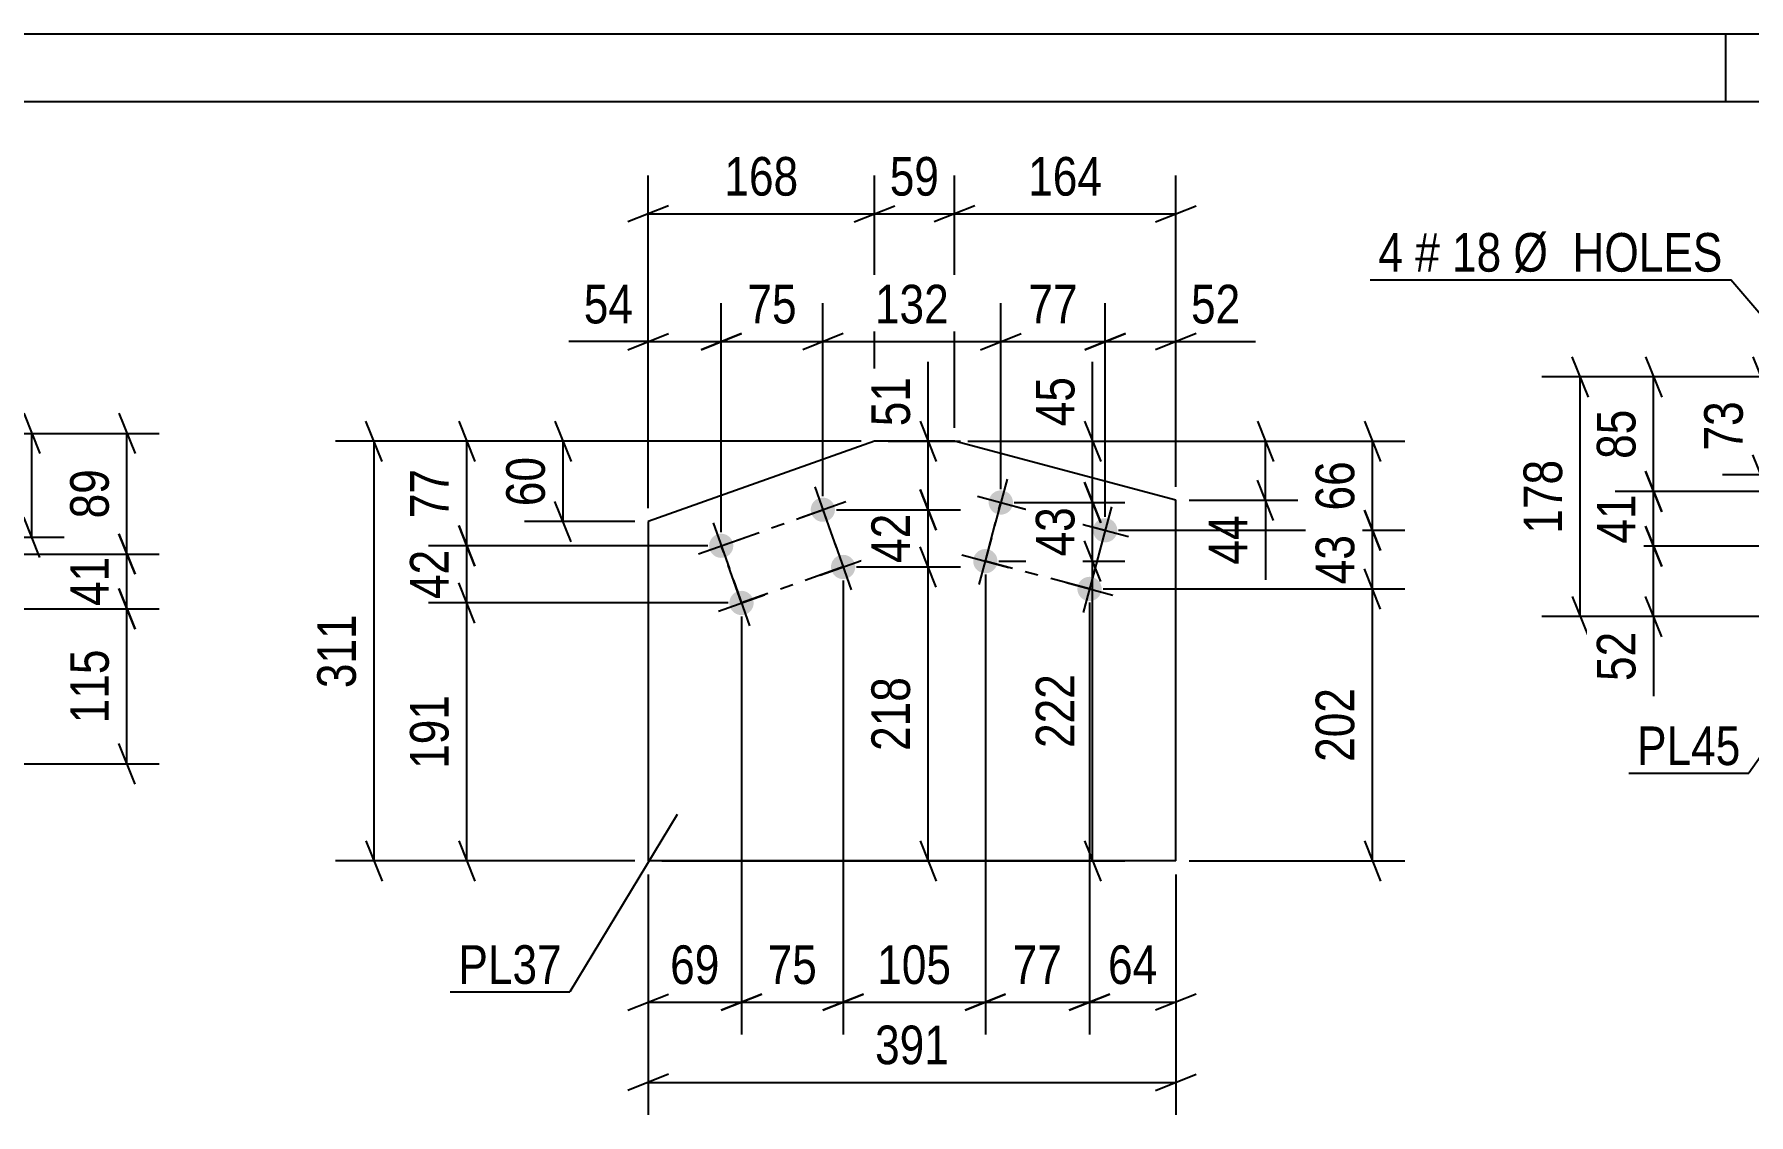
# Model space of a CAD drawing. Header units: millimetres. Extents: x 0 to 420, y -435 to 297.
# Drawn here: x 84.5 to 211.7, y 216.8 to 297 of the extents above; entities that cross this region are included whole.
import ezdxf

# ---------------------------------------------------------------- set-up
doc = ezdxf.new("R2010")
doc.units = ezdxf.units.MM
doc.linetypes.add('DXK_LINE_DOT3', pattern=[5.9187, 2.979, -0.9799, 0.9799, -0.9799])
doc.styles.add('Arial Narrow', font='ARIALN.TTF', dxfattribs={"height": 0.2})

# ---------------------------------------------------------------- blocks, each defined once
blk = doc.blocks.new('Unknown-283123301-1135')
at = {"color": 5, "linetype": 'Continuous'}
for p, q in [((420, 297), (0, 297)), ((210, 292), (210, 297)), ((415, 292), (5, 292))]:
    blk.add_line(p, q, dxfattribs=at)
blk = doc.blocks.new('Bolt-283123301-1801 - 1799')
at = {"linetype": 'Continuous'}
for points in [[(143.86, 262.03, -1), (142.17, 261.42, -1)], [(136.32, 259.35, -1), (134.63, 258.75, -1)], [(145.37, 257.78, -1), (143.67, 257.18, -1)], [(137.83, 255.11, -1), (136.13, 254.51, -1)]]:
    blk.add_hatch(color=1, dxfattribs=at).paths.add_polyline_path(points)
at = {"color": 1, "linetype": 'Continuous'}
for p, q in [((142.41, 263.42), (143.62, 260.03)), ((141.32, 261.12), (144.71, 262.33)), ((134.87, 260.75), (136.08, 257.35)), ((133.78, 258.45), (137.17, 259.65)), ((143.92, 259.18), (145.12, 255.79)), ((142.82, 256.88), (146.22, 258.09)), ((136.38, 256.51), (137.58, 253.11)), ((135.28, 254.21), (138.68, 255.41))]:
    blk.add_line(p, q, dxfattribs=at)
blk = doc.blocks.new('Bolt-283123301-1806 - 1799')
at = {"linetype": 'Continuous'}
for points in [[(157.09, 262.03, -1), (155.35, 262.49, -1)], [(164.83, 259.97, -1), (163.09, 260.43, -1)], [(155.94, 257.68, -1), (154.2, 258.14, -1)], [(163.67, 255.62, -1), (161.93, 256.08, -1)]]:
    blk.add_hatch(color=1, dxfattribs=at).paths.add_polyline_path(points)
at = {"color": 1, "linetype": 'Continuous'}
for p, q in [((156.69, 264), (155.76, 260.52)), ((154.49, 262.72), (157.96, 261.8)), ((164.42, 261.94), (163.49, 258.46)), ((155.53, 259.65), (154.6, 256.17)), ((162.22, 260.66), (165.7, 259.74)), ((153.33, 258.37), (156.81, 257.45)), ((163.26, 257.59), (162.34, 254.11)), ((161.06, 256.32), (164.54, 255.39))]:
    blk.add_line(p, q, dxfattribs=at)
blk = doc.blocks.new('Part-283123301-1821 - 1799')
at = {"color": 2, "linetype": 'Continuous'}
for p, q in [((146.85, 266.8), (130.06, 260.84)), ((152.78, 266.8), (146.85, 266.8)), ((169.2, 262.43), (152.78, 266.8)), ((169.2, 235.67), (169.2, 262.43)), ((130.06, 260.84), (130.06, 235.67)), ((169.2, 235.67), (130.06, 235.67))]:
    blk.add_line(p, q, dxfattribs=at)
blk = doc.blocks.new('Line-283123301-2098 - 1799')
at = {"color": 1, "linetype": 'DXK_LINE_DOT3'}
blk.add_line((135.48, 259.05), (143.02, 261.72), dxfattribs=at)
blk = doc.blocks.new('Line-283123301-2105 - 1799')
at = {"color": 1, "linetype": 'DXK_LINE_DOT3'}
blk.add_line((143.02, 261.72), (144.52, 257.48), dxfattribs=at)
blk = doc.blocks.new('Line-283123301-2112 - 1799')
at = {"color": 1, "linetype": 'DXK_LINE_DOT3'}
blk.add_line((144.52, 257.48), (136.98, 254.81), dxfattribs=at)
blk = doc.blocks.new('Line-283123301-2119 - 1799')
at = {"color": 1, "linetype": 'DXK_LINE_DOT3'}
blk.add_line((136.98, 254.81), (135.48, 259.05), dxfattribs=at)
blk = doc.blocks.new('Line-283123301-2126 - 1799')
at = {"color": 1, "linetype": 'DXK_LINE_DOT3'}
blk.add_line((156.22, 262.26), (163.96, 260.2), dxfattribs=at)
blk = doc.blocks.new('Line-283123301-2133 - 1799')
at = {"color": 1, "linetype": 'DXK_LINE_DOT3'}
blk.add_line((163.96, 260.2), (162.8, 255.85), dxfattribs=at)
blk = doc.blocks.new('Line-283123301-2140 - 1799')
at = {"color": 1, "linetype": 'DXK_LINE_DOT3'}
blk.add_line((162.8, 255.85), (155.07, 257.91), dxfattribs=at)
blk = doc.blocks.new('Line-283123301-2147 - 1799')
at = {"color": 1, "linetype": 'DXK_LINE_DOT3'}
blk.add_line((155.07, 257.91), (156.22, 262.26), dxfattribs=at)
blk = doc.blocks.new('StraightDimension-283123301-2440 - 2192')
at = {"color": 7, "linetype": 'Continuous'}
for p, q in [((83.73, 268.89), (84.93, 265.89)), ((61.3, 267.39), (86.73, 267.39)), ((84.33, 259.68), (84.33, 267.39)), ((84.93, 258.18), (83.73, 261.18)), ((77.6, 259.68), (86.73, 259.68))]:
    blk.add_line(p, q, dxfattribs=at)
at = {"color": 0}
blk.add_wipeout([(83.58, 265.96), (79.38, 265.96), (79.38, 261.1), (83.58, 261.1)], dxfattribs=at)
at = {"color": 3, "style": 'Arial Narrow'}
blk.add_text('77', height=2.863, rotation=90.0002, dxfattribs=at).set_placement((82.98, 261.7))
blk = doc.blocks.new('StraightDimension-283123301-2336 - 2192')
at = {"color": 7, "linetype": 'Continuous'}
for p, q in [((90.79, 259.94), (91.99, 256.94)), ((72.04, 258.44), (93.79, 258.44)), ((91.39, 254.37), (91.39, 258.44)), ((91.99, 252.87), (90.79, 255.87)), ((70.11, 254.37), (93.79, 254.37))]:
    blk.add_line(p, q, dxfattribs=at)
at = {"color": 0}
blk.add_wipeout([(90.64, 258.83), (86.44, 258.83), (86.44, 253.98), (90.64, 253.98)], dxfattribs=at)
at = {"color": 3, "style": 'Arial Narrow'}
blk.add_text('41', height=2.863, rotation=90.0002, dxfattribs=at).set_placement((90.04, 254.58))
blk = doc.blocks.new('StraightDimension-283123301-2328 - 2192')
at = {"color": 7, "linetype": 'Continuous'}
for p, q in [((90.79, 268.89), (91.99, 265.89)), ((61.3, 267.39), (93.79, 267.39)), ((91.39, 258.44), (91.39, 267.39)), ((91.99, 256.94), (90.79, 259.94)), ((72.04, 258.44), (93.79, 258.44))]:
    blk.add_line(p, q, dxfattribs=at)
at = {"color": 0}
blk.add_wipeout([(90.64, 265.34), (86.44, 265.34), (86.44, 260.48), (90.64, 260.48)], dxfattribs=at)
at = {"color": 3, "style": 'Arial Narrow'}
blk.add_text('89', height=2.863, rotation=90.0002, dxfattribs=at).set_placement((90.04, 261.08))
blk = doc.blocks.new('StraightDimension-283123301-2344 - 2192')
at = {"color": 7, "linetype": 'Continuous'}
for p, q in [((90.79, 255.87), (91.99, 252.87)), ((70.11, 254.37), (93.79, 254.37)), ((91.39, 242.87), (91.39, 254.37)), ((91.99, 241.37), (90.79, 244.37)), ((77.6, 242.87), (93.79, 242.87))]:
    blk.add_line(p, q, dxfattribs=at)
at = {"color": 0}
blk.add_wipeout([(90.64, 251.96), (86.44, 251.96), (86.44, 245.28), (90.64, 245.28)], dxfattribs=at)
at = {"color": 3, "style": 'Arial Narrow'}
blk.add_text('115', height=2.863, rotation=90.0002, dxfattribs=at).set_placement((90.04, 245.88))
blk = doc.blocks.new('StraightDimension-283123301-2011 - 1799')
at = {"color": 7, "linetype": 'Continuous'}
for p, q in [((144.52, 256.48), (144.52, 222.79)), ((155.07, 256.91), (155.07, 222.79)), ((143.02, 224.59), (146.02, 225.79)), ((144.52, 225.19), (155.07, 225.19)), ((156.57, 225.79), (153.57, 224.59))]:
    blk.add_line(p, q, dxfattribs=at)
at = {"color": 0}
blk.add_wipeout([(153.14, 225.94), (153.14, 230.14), (146.45, 230.14), (146.45, 225.94)], dxfattribs=at)
at = {"color": 3, "style": 'Arial Narrow'}
blk.add_text('105', height=2.863, dxfattribs=at).set_placement((147.05, 226.54))
blk = doc.blocks.new('StraightDimension-283123301-1856 - 1799')
at = {"color": 7, "linetype": 'Continuous'}
for p, q in [((130.06, 234.67), (130.06, 216.84)), ((169.2, 234.67), (169.2, 216.84)), ((131.56, 219.84), (128.56, 218.64)), ((130.06, 219.24), (169.2, 219.24)), ((167.7, 218.64), (170.7, 219.84))]:
    blk.add_line(p, q, dxfattribs=at)
at = {"color": 0}
blk.add_wipeout([(152.98, 219.99), (152.98, 224.19), (146.29, 224.19), (146.29, 219.99)], dxfattribs=at)
at = {"color": 3, "style": 'Arial Narrow'}
blk.add_text('391', height=2.863, dxfattribs=at).set_placement((146.89, 220.59))
blk = doc.blocks.new('StraightDimension-283123301-2078 - 1799')
at = {"color": 7, "linetype": 'Continuous'}
for p, q in [((150.23, 263.22), (151.43, 260.22)), ((144.02, 261.72), (153.23, 261.72)), ((150.83, 257.48), (150.83, 261.72)), ((151.43, 255.98), (150.23, 258.98)), ((145.52, 257.48), (153.23, 257.48))]:
    blk.add_line(p, q, dxfattribs=at)
at = {"color": 0}
blk.add_wipeout([(150.08, 262.03), (145.88, 262.03), (145.88, 257.18), (150.08, 257.18)], dxfattribs=at)
at = {"color": 3, "style": 'Arial Narrow'}
blk.add_text('42', height=2.863, rotation=90.0002, dxfattribs=at).set_placement((149.48, 257.78))
blk = doc.blocks.new('StraightDimension-283123301-1823 - 1799')
at = {"color": 7, "linetype": 'Continuous'}
for p, q in [((130.06, 261.84), (130.06, 286.53)), ((146.85, 267.8), (146.85, 286.53)), ((131.56, 284.28), (128.56, 283.08)), ((130.06, 283.68), (146.85, 283.68)), ((145.35, 283.08), (148.35, 284.28))]:
    blk.add_line(p, q, dxfattribs=at)
at = {"color": 0}
blk.add_wipeout([(141.8, 284.43), (141.8, 288.63), (135.11, 288.63), (135.11, 284.43)], dxfattribs=at)
at = {"color": 3, "style": 'Arial Narrow'}
blk.add_text('168', height=2.863, dxfattribs=at).set_placement((135.71, 285.03))
blk = doc.blocks.new('StraightDimension-283123301-2027 - 1799')
at = {"color": 7, "linetype": 'Continuous'}
for p, q in [((136.98, 253.81), (136.98, 222.79)), ((130.06, 234.67), (130.06, 222.79)), ((128.56, 224.59), (131.56, 225.79)), ((130.06, 225.19), (136.98, 225.19)), ((138.48, 225.79), (135.48, 224.59))]:
    blk.add_line(p, q, dxfattribs=at)
at = {"color": 0}
blk.add_wipeout([(135.95, 225.94), (135.95, 230.14), (131.09, 230.14), (131.09, 225.94)], dxfattribs=at)
at = {"color": 3, "style": 'Arial Narrow'}
blk.add_text('69', height=2.863, dxfattribs=at).set_placement((131.69, 226.54))
blk = doc.blocks.new('StraightDimension-283123301-1835 - 1799')
at = {"color": 7, "linetype": 'Continuous'}
for p, q in [((146.85, 267.8), (146.85, 286.53)), ((152.78, 267.8), (152.78, 286.53)), ((145.35, 283.08), (148.35, 284.28)), ((146.85, 283.68), (152.78, 283.68)), ((154.28, 284.28), (151.28, 283.08))]:
    blk.add_line(p, q, dxfattribs=at)
at = {"color": 0}
blk.add_wipeout([(152.24, 284.43), (152.24, 288.63), (147.38, 288.63), (147.38, 284.43)], dxfattribs=at)
at = {"color": 3, "style": 'Arial Narrow'}
blk.add_text('59', height=2.863, dxfattribs=at).set_placement((147.98, 285.03))
blk = doc.blocks.new('StraightDimension-283123301-1973 - 1799')
at = {"color": 7, "linetype": 'Continuous'}
for p, q in [((116, 260.55), (117.2, 257.55)), ((134.48, 259.05), (113.75, 259.05)), ((116.6, 254.81), (116.6, 259.05)), ((117.2, 253.31), (116, 256.31)), ((135.98, 254.81), (113.75, 254.81))]:
    blk.add_line(p, q, dxfattribs=at)
at = {"color": 0}
blk.add_wipeout([(115.85, 259.36), (111.65, 259.36), (111.65, 254.5), (115.85, 254.5)], dxfattribs=at)
at = {"color": 3, "style": 'Arial Narrow'}
blk.add_text('42', height=2.863, rotation=90.0002, dxfattribs=at).set_placement((115.25, 255.1))
blk = doc.blocks.new('StraightDimension-283123301-1845 - 1799')
at = {"color": 7, "linetype": 'Continuous'}
for p, q in [((152.78, 267.8), (152.78, 286.53)), ((169.2, 263.43), (169.2, 286.53)), ((154.28, 284.28), (151.28, 283.08)), ((152.78, 283.68), (169.2, 283.68)), ((167.7, 283.08), (170.7, 284.28))]:
    blk.add_line(p, q, dxfattribs=at)
at = {"color": 0}
blk.add_wipeout([(164.33, 284.43), (164.33, 288.63), (157.65, 288.63), (157.65, 284.43)], dxfattribs=at)
at = {"color": 3, "style": 'Arial Narrow'}
blk.add_text('164', height=2.863, dxfattribs=at).set_placement((158.25, 285.03))
blk = doc.blocks.new('StraightDimension-283123301-1861 - 1799')
at = {"color": 7, "linetype": 'Continuous'}
for p, q in [((123.14, 268.3), (124.34, 265.3)), ((145.85, 266.8), (120.89, 266.8)), ((123.74, 260.84), (123.74, 266.8)), ((124.34, 259.34), (123.14, 262.34)), ((129.06, 260.84), (120.89, 260.84))]:
    blk.add_line(p, q, dxfattribs=at)
at = {"color": 0}
blk.add_wipeout([(122.99, 266.25), (118.79, 266.25), (118.79, 261.39), (122.99, 261.39)], dxfattribs=at)
at = {"color": 3, "style": 'Arial Narrow'}
blk.add_text('60', height=2.863, rotation=90.0002, dxfattribs=at).set_placement((122.39, 261.99))
blk = doc.blocks.new('StraightDimension-283123301-1876 - 1799')
at = {"color": 7, "linetype": 'Continuous'}
for p, q in [((175.25, 268.3), (176.45, 265.3)), ((153.78, 266.8), (178.25, 266.8)), ((175.85, 262.43), (175.85, 266.8)), ((176.45, 260.93), (175.25, 263.93)), ((170.2, 262.43), (178.25, 262.43)), ((175.85, 262.43), (175.85, 256.52)), ((175.85, 262.43), (175.85, 256.52))]:
    blk.add_line(p, q, dxfattribs=at)
at = {"color": 0}
blk.add_wipeout([(175.1, 261.9), (170.9, 261.9), (170.9, 257.05), (175.1, 257.05)], dxfattribs=at)
at = {"color": 3, "style": 'Arial Narrow'}
blk.add_text('44', height=2.863, rotation=90.0002, dxfattribs=at).set_placement((174.5, 257.65))
blk = doc.blocks.new('StraightDimension-283123301-2019 - 1799')
at = {"color": 7, "linetype": 'Continuous'}
for p, q in [((144.52, 256.48), (144.52, 222.79)), ((136.98, 253.81), (136.98, 222.79)), ((135.48, 224.59), (138.48, 225.79)), ((136.98, 225.19), (144.52, 225.19)), ((146.02, 225.79), (143.02, 224.59))]:
    blk.add_line(p, q, dxfattribs=at)
at = {"color": 0}
blk.add_wipeout([(143.18, 225.94), (143.18, 230.14), (138.32, 230.14), (138.32, 225.94)], dxfattribs=at)
at = {"color": 3, "style": 'Arial Narrow'}
blk.add_text('75', height=2.863, dxfattribs=at).set_placement((138.92, 226.54))
blk = doc.blocks.new('StraightDimension-283123301-1891 - 1799')
at = {"color": 7, "linetype": 'Continuous'}
for p, q in [((163.96, 261.2), (163.96, 277.05)), ((169.2, 263.43), (169.2, 277.05)), ((162.46, 273.6), (165.46, 274.8)), ((170.7, 274.8), (167.7, 273.6)), ((163.96, 274.2), (169.2, 274.2)), ((169.2, 274.2), (175.11, 274.2)), ((169.2, 274.2), (175.11, 274.2))]:
    blk.add_line(p, q, dxfattribs=at)
at = {"color": 0}
blk.add_wipeout([(174.59, 274.95), (174.59, 279.15), (169.73, 279.15), (169.73, 274.95)], dxfattribs=at)
at = {"color": 3, "style": 'Arial Narrow'}
blk.add_text('52', height=2.863, dxfattribs=at).set_placement((170.33, 275.55))
blk = doc.blocks.new('StraightDimension-283123301-2088 - 1799')
at = {"color": 7, "linetype": 'Continuous'}
for p, q in [((150.83, 266.8), (150.83, 272.7)), ((150.83, 266.8), (150.83, 272.7)), ((150.23, 268.3), (151.43, 265.3)), ((147.85, 266.8), (153.23, 266.8)), ((150.83, 261.72), (150.83, 266.8)), ((151.43, 260.22), (150.23, 263.22)), ((144.02, 261.72), (153.23, 261.72))]:
    blk.add_line(p, q, dxfattribs=at)
at = {"color": 0}
blk.add_wipeout([(150.08, 272.18), (145.88, 272.18), (145.88, 267.32), (150.08, 267.32)], dxfattribs=at)
at = {"color": 3, "style": 'Arial Narrow'}
blk.add_text('51', height=2.863, rotation=90.0002, dxfattribs=at).set_placement((149.48, 267.92))
blk = doc.blocks.new('StraightDimension-283123301-1965 - 1799')
at = {"color": 7, "linetype": 'Continuous'}
for p, q in [((116, 268.3), (117.2, 265.3)), ((145.85, 266.8), (113.75, 266.8)), ((116.6, 259.05), (116.6, 266.8)), ((117.2, 257.55), (116, 260.55)), ((134.48, 259.05), (113.75, 259.05))]:
    blk.add_line(p, q, dxfattribs=at)
at = {"color": 0}
blk.add_wipeout([(115.85, 265.35), (111.65, 265.35), (111.65, 260.5), (115.85, 260.5)], dxfattribs=at)
at = {"color": 3, "style": 'Arial Narrow'}
blk.add_text('77', height=2.863, rotation=90.0002, dxfattribs=at).set_placement((115.25, 261.1))
blk = doc.blocks.new('StraightDimension-283123301-1901 - 1799')
at = {"color": 7, "linetype": 'Continuous'}
for p, q in [((156.22, 263.26), (156.22, 277.05)), ((163.96, 261.2), (163.96, 277.05)), ((154.72, 273.6), (157.72, 274.8)), ((165.46, 274.8), (162.46, 273.6)), ((156.22, 274.2), (163.96, 274.2))]:
    blk.add_line(p, q, dxfattribs=at)
at = {"color": 0}
blk.add_wipeout([(162.52, 274.95), (162.52, 279.15), (157.66, 279.15), (157.66, 274.95)], dxfattribs=at)
at = {"color": 3, "style": 'Arial Narrow'}
blk.add_text('77', height=2.863, dxfattribs=at).set_placement((158.26, 275.55))
blk = doc.blocks.new('StraightDimension-283123301-1911 - 1799')
at = {"color": 7, "linetype": 'Continuous'}
for p, q in [((143.02, 262.72), (143.02, 277.05)), ((156.22, 263.26), (156.22, 277.05)), ((144.52, 274.8), (141.52, 273.6)), ((154.72, 273.6), (157.72, 274.8)), ((143.02, 274.2), (156.22, 274.2))]:
    blk.add_line(p, q, dxfattribs=at)
at = {"color": 0}
blk.add_wipeout([(152.96, 274.95), (152.96, 279.15), (146.28, 279.15), (146.28, 274.95)], dxfattribs=at)
at = {"color": 3, "style": 'Arial Narrow'}
blk.add_text('132', height=2.863, dxfattribs=at).set_placement((146.88, 275.55))
blk = doc.blocks.new('StraightDimension-283123301-1921 - 1799')
at = {"color": 7, "linetype": 'Continuous'}
for p, q in [((135.48, 260.05), (135.48, 277.05)), ((143.02, 262.72), (143.02, 277.05)), ((133.98, 273.6), (136.98, 274.8)), ((144.52, 274.8), (141.52, 273.6)), ((135.48, 274.2), (143.02, 274.2))]:
    blk.add_line(p, q, dxfattribs=at)
at = {"color": 0}
blk.add_wipeout([(141.67, 274.95), (141.67, 279.15), (136.82, 279.15), (136.82, 274.95)], dxfattribs=at)
at = {"color": 3, "style": 'Arial Narrow'}
blk.add_text('75', height=2.863, dxfattribs=at).set_placement((137.42, 275.55))
blk = doc.blocks.new('StraightDimension-283123301-1931 - 1799')
at = {"color": 7, "linetype": 'Continuous'}
for p, q in [((130.06, 261.84), (130.06, 277.05)), ((135.48, 260.05), (135.48, 277.05)), ((128.56, 273.6), (131.56, 274.8)), ((136.98, 274.8), (133.98, 273.6)), ((130.06, 274.2), (124.16, 274.2)), ((130.06, 274.2), (124.16, 274.2)), ((130.06, 274.2), (135.48, 274.2))]:
    blk.add_line(p, q, dxfattribs=at)
at = {"color": 0}
blk.add_wipeout([(129.54, 274.95), (129.54, 279.15), (124.68, 279.15), (124.68, 274.95)], dxfattribs=at)
at = {"color": 3, "style": 'Arial Narrow'}
blk.add_text('54', height=2.863, dxfattribs=at).set_placement((125.28, 275.55))
blk = doc.blocks.new('StraightDimension-283123301-1942 - 1799')
at = {"color": 7, "linetype": 'Continuous'}
for p, q in [((183.19, 268.3), (184.39, 265.3)), ((153.78, 266.8), (186.19, 266.8)), ((183.79, 260.2), (183.79, 266.8)), ((184.39, 258.7), (183.19, 261.7)), ((164.96, 260.2), (186.19, 260.2))]:
    blk.add_line(p, q, dxfattribs=at)
at = {"color": 0}
blk.add_wipeout([(183.04, 265.93), (178.84, 265.93), (178.84, 261.07), (183.04, 261.07)], dxfattribs=at)
at = {"color": 3, "style": 'Arial Narrow'}
blk.add_text('66', height=2.863, rotation=90.0002, dxfattribs=at).set_placement((182.44, 261.67))
blk = doc.blocks.new('StraightDimension-283123301-1950 - 1799')
at = {"color": 7, "linetype": 'Continuous'}
for p, q in [((183.19, 261.7), (184.39, 258.7)), ((164.96, 260.2), (186.19, 260.2)), ((183.79, 255.85), (183.79, 260.2)), ((184.39, 254.35), (183.19, 257.35)), ((163.8, 255.85), (186.19, 255.85))]:
    blk.add_line(p, q, dxfattribs=at)
at = {"color": 0}
blk.add_wipeout([(183.04, 260.46), (178.84, 260.46), (178.84, 255.6), (183.04, 255.6)], dxfattribs=at)
at = {"color": 3, "style": 'Arial Narrow'}
blk.add_text('43', height=2.863, rotation=90.0002, dxfattribs=at).set_placement((182.44, 256.2))
blk = doc.blocks.new('StraightDimension-283123301-1958 - 1799')
at = {"color": 7, "linetype": 'Continuous'}
for p, q in [((184.39, 254.35), (183.19, 257.35)), ((163.8, 255.85), (186.19, 255.85)), ((183.79, 235.67), (183.79, 255.85)), ((183.19, 237.17), (184.39, 234.17)), ((170.2, 235.67), (186.19, 235.67))]:
    blk.add_line(p, q, dxfattribs=at)
at = {"color": 0}
blk.add_wipeout([(183.04, 249.1), (178.84, 249.1), (178.84, 242.42), (183.04, 242.42)], dxfattribs=at)
at = {"color": 3, "style": 'Arial Narrow'}
blk.add_text('202', height=2.863, rotation=90.0002, dxfattribs=at).set_placement((182.44, 243.02))
blk = doc.blocks.new('StraightDimension-283123301-1981 - 1799')
at = {"color": 7, "linetype": 'Continuous'}
for p, q in [((117.2, 253.31), (116, 256.31)), ((135.98, 254.81), (113.75, 254.81)), ((116.6, 235.67), (116.6, 254.81)), ((116, 237.17), (117.2, 234.17)), ((129.06, 235.67), (113.75, 235.67))]:
    blk.add_line(p, q, dxfattribs=at)
at = {"color": 0}
blk.add_wipeout([(115.85, 248.58), (111.65, 248.58), (111.65, 241.9), (115.85, 241.9)], dxfattribs=at)
at = {"color": 3, "style": 'Arial Narrow'}
blk.add_text('191', height=2.863, rotation=90.0002, dxfattribs=at).set_placement((115.25, 242.5))
blk = doc.blocks.new('StraightDimension-283123301-1988 - 1799')
at = {"color": 7, "linetype": 'Continuous'}
for p, q in [((110.32, 265.3), (109.12, 268.3)), ((145.85, 266.8), (106.87, 266.8)), ((109.72, 235.67), (109.72, 266.8)), ((109.12, 237.17), (110.32, 234.17)), ((129.06, 235.67), (106.87, 235.67))]:
    blk.add_line(p, q, dxfattribs=at)
at = {"color": 0}
blk.add_wipeout([(108.97, 254.57), (104.77, 254.57), (104.77, 247.89), (108.97, 247.89)], dxfattribs=at)
at = {"color": 3, "style": 'Arial Narrow'}
blk.add_text('311', height=2.863, rotation=90.0002, dxfattribs=at).set_placement((108.37, 248.49))
blk = doc.blocks.new('StraightDimension-283123301-1997 - 1799')
at = {"color": 7, "linetype": 'Continuous'}
for p, q in [((162.8, 254.85), (162.8, 222.79)), ((169.2, 234.67), (169.2, 222.79)), ((161.3, 224.59), (164.3, 225.79)), ((162.8, 225.19), (169.2, 225.19)), ((170.7, 225.79), (167.7, 224.59))]:
    blk.add_line(p, q, dxfattribs=at)
at = {"color": 0}
blk.add_wipeout([(168.43, 225.94), (168.43, 230.14), (163.57, 230.14), (163.57, 225.94)], dxfattribs=at)
at = {"color": 3, "style": 'Arial Narrow'}
blk.add_text('64', height=2.863, dxfattribs=at).set_placement((164.17, 226.54))
blk = doc.blocks.new('StraightDimension-283123301-2003 - 1799')
at = {"color": 7, "linetype": 'Continuous'}
for p, q in [((155.07, 256.91), (155.07, 222.79)), ((162.8, 254.85), (162.8, 222.79)), ((153.57, 224.59), (156.57, 225.79)), ((155.07, 225.19), (162.8, 225.19)), ((164.3, 225.79), (161.3, 224.59))]:
    blk.add_line(p, q, dxfattribs=at)
at = {"color": 0}
blk.add_wipeout([(161.36, 225.94), (161.36, 230.14), (156.5, 230.14), (156.5, 225.94)], dxfattribs=at)
at = {"color": 3, "style": 'Arial Narrow'}
blk.add_text('77', height=2.863, dxfattribs=at).set_placement((157.1, 226.54))
blk = doc.blocks.new('StraightDimension-283123301-2034 - 1799')
at = {"color": 7, "linetype": 'Continuous'}
for p, q in [((163.63, 256.41), (162.43, 259.41)), ((156.07, 257.91), (165.43, 257.91)), ((163.03, 235.67), (163.03, 257.91)), ((162.43, 237.17), (163.63, 234.17)), ((150.63, 235.67), (165.43, 235.67))]:
    blk.add_line(p, q, dxfattribs=at)
at = {"color": 0}
blk.add_wipeout([(162.28, 250.13), (158.08, 250.13), (158.08, 243.45), (162.28, 243.45)], dxfattribs=at)
at = {"color": 3, "style": 'Arial Narrow'}
blk.add_text('222', height=2.863, rotation=90.0002, dxfattribs=at).set_placement((161.68, 244.05))
blk = doc.blocks.new('StraightDimension-283123301-2049 - 1799')
at = {"color": 7, "linetype": 'Continuous'}
for p, q in [((162.43, 263.76), (163.63, 260.76)), ((157.22, 262.26), (165.43, 262.26)), ((163.03, 257.91), (163.03, 262.26)), ((163.63, 256.41), (162.43, 259.41)), ((156.07, 257.91), (165.43, 257.91))]:
    blk.add_line(p, q, dxfattribs=at)
at = {"color": 0}
blk.add_wipeout([(162.28, 262.51), (158.08, 262.51), (158.08, 257.66), (162.28, 257.66)], dxfattribs=at)
at = {"color": 3, "style": 'Arial Narrow'}
blk.add_text('43', height=2.863, rotation=90.0002, dxfattribs=at).set_placement((161.68, 258.26))
blk = doc.blocks.new('StraightDimension-283123301-2059 - 1799')
at = {"color": 7, "linetype": 'Continuous'}
for p, q in [((163.03, 266.8), (163.03, 272.7)), ((163.03, 266.8), (163.03, 272.7)), ((162.43, 268.3), (163.63, 265.3)), ((153.78, 266.8), (165.43, 266.8)), ((163.03, 262.26), (163.03, 266.8)), ((163.63, 260.76), (162.43, 263.76)), ((157.22, 262.26), (165.43, 262.26))]:
    blk.add_line(p, q, dxfattribs=at)
at = {"color": 0}
blk.add_wipeout([(162.28, 272.18), (158.08, 272.18), (158.08, 267.32), (162.28, 267.32)], dxfattribs=at)
at = {"color": 3, "style": 'Arial Narrow'}
blk.add_text('45', height=2.863, rotation=90.0002, dxfattribs=at).set_placement((161.68, 267.92))
blk = doc.blocks.new('StraightDimension-283123301-2070 - 1799')
at = {"color": 7, "linetype": 'Continuous'}
for p, q in [((151.43, 255.98), (150.23, 258.98)), ((145.52, 257.48), (153.23, 257.48)), ((150.83, 235.67), (150.83, 257.48)), ((150.23, 237.17), (151.43, 234.17)), ((131.06, 235.67), (153.23, 235.67))]:
    blk.add_line(p, q, dxfattribs=at)
at = {"color": 0}
blk.add_wipeout([(150.08, 249.92), (145.88, 249.92), (145.88, 243.23), (150.08, 243.23)], dxfattribs=at)
at = {"color": 3, "style": 'Arial Narrow'}
blk.add_text('218', height=2.863, rotation=90.0002, dxfattribs=at).set_placement((149.48, 243.83))
blk = doc.blocks.new('StraightDimension-283123301-1653 - 1599')
at = {"color": 7, "linetype": 'Continuous'}
for p, q in [((199.81, 270.08), (198.61, 273.08)), ((233.28, 271.58), (196.36, 271.58)), ((199.21, 253.8), (199.21, 271.58)), ((198.61, 255.3), (199.81, 252.3)), ((217.91, 253.8), (196.36, 253.8))]:
    blk.add_line(p, q, dxfattribs=at)
at = {"color": 0}
blk.add_wipeout([(198.46, 266.03), (194.26, 266.03), (194.26, 259.35), (198.46, 259.35)], dxfattribs=at)
at = {"color": 3, "style": 'Arial Narrow'}
blk.add_text('178', height=2.863, rotation=90.0002, dxfattribs=at).set_placement((197.86, 259.95))
blk = doc.blocks.new('StraightDimension-283123301-1662 - 1599')
at = {"color": 7, "linetype": 'Continuous'}
for p, q in [((204.05, 260.51), (205.25, 257.51)), ((225.4, 259.01), (201.8, 259.01)), ((204.65, 253.8), (204.65, 259.01)), ((205.25, 252.3), (204.05, 255.3)), ((217.91, 253.8), (201.8, 253.8)), ((204.65, 253.8), (204.65, 247.89)), ((204.65, 253.8), (204.65, 247.89))]:
    blk.add_line(p, q, dxfattribs=at)
at = {"color": 0}
blk.add_wipeout([(203.9, 253.27), (199.7, 253.27), (199.7, 248.42), (203.9, 248.42)], dxfattribs=at)
at = {"color": 3, "style": 'Arial Narrow'}
blk.add_text('52', height=2.863, rotation=90.0002, dxfattribs=at).set_placement((203.3, 249.02))
blk = doc.blocks.new('StraightDimension-283123301-1668 - 1599')
at = {"color": 7, "linetype": 'Continuous'}
for p, q in [((204.05, 264.58), (205.25, 261.58)), ((223.48, 263.08), (201.8, 263.08)), ((204.65, 259.01), (204.65, 263.08)), ((205.25, 257.51), (204.05, 260.51)), ((225.4, 259.01), (201.8, 259.01))]:
    blk.add_line(p, q, dxfattribs=at)
at = {"color": 0}
blk.add_wipeout([(203.9, 263.47), (199.7, 263.47), (199.7, 258.61), (203.9, 258.61)], dxfattribs=at)
at = {"color": 3, "style": 'Arial Narrow'}
blk.add_text('41', height=2.863, rotation=90.0002, dxfattribs=at).set_placement((203.3, 259.21))
blk = doc.blocks.new('StraightDimension-283123301-1676 - 1599')
at = {"color": 7, "linetype": 'Continuous'}
for p, q in [((204.05, 273.08), (205.25, 270.08)), ((233.28, 271.58), (201.8, 271.58)), ((204.65, 263.08), (204.65, 271.58)), ((205.25, 261.58), (204.05, 264.58)), ((223.48, 263.08), (201.8, 263.08))]:
    blk.add_line(p, q, dxfattribs=at)
at = {"color": 0}
blk.add_wipeout([(203.9, 269.76), (199.7, 269.76), (199.7, 264.9), (203.9, 264.9)], dxfattribs=at)
at = {"color": 3, "style": 'Arial Narrow'}
blk.add_text('85', height=2.863, rotation=90.0002, dxfattribs=at).set_placement((203.3, 265.5))
blk = doc.blocks.new('StraightDimension-283123301-1729 - 1599')
at = {"color": 7, "linetype": 'Continuous'}
for p, q in [((212.01, 273.08), (213.21, 270.08)), ((233.28, 271.58), (209.76, 271.58)), ((212.61, 264.31), (212.61, 271.58)), ((213.21, 262.81), (212.01, 265.81)), ((217.91, 264.31), (209.76, 264.31))]:
    blk.add_line(p, q, dxfattribs=at)
at = {"color": 0}
blk.add_wipeout([(211.86, 270.38), (207.66, 270.38), (207.66, 265.52), (211.86, 265.52)], dxfattribs=at)
at = {"color": 3, "style": 'Arial Narrow'}
blk.add_text('73', height=2.863, rotation=90.0002, dxfattribs=at).set_placement((211.26, 266.12))
blk = doc.blocks.new('Mark-283123301-1817 - 1799')
at = {"color": 0}
blk.add_wipeout([(123.65, 226.55), (123.65, 229.55), (115.98, 229.55), (115.98, 226.55)], dxfattribs=at)
blk.add_wipeout([(123.65, 226.55), (123.65, 229.55), (115.98, 229.55), (115.98, 226.55)], dxfattribs=at)
at = {"color": 30, "linetype": 'Continuous'}
for p in [(132.21, 239.11), (115.38, 225.95)]:
    blk.add_line(p, (124.25, 225.95), dxfattribs=at)
at = {"color": 3, "style": 'Arial Narrow'}
blk.add_text('PL37', height=2.863, dxfattribs=at).set_placement((115.98, 226.55))
blk = doc.blocks.new('Mark-283123301-1611 - 1599')
at = {"color": 0}
blk.add_wipeout([(211.1, 242.78), (211.1, 245.78), (203.42, 245.78), (203.42, 242.78)], dxfattribs=at)
blk.add_wipeout([(211.1, 242.78), (211.1, 245.78), (203.42, 245.78), (203.42, 242.78)], dxfattribs=at)
at = {"color": 30, "linetype": 'Continuous'}
for p in [(221.3, 255.77), (202.82, 242.18)]:
    blk.add_line(p, (211.7, 242.18), dxfattribs=at)
at = {"color": 3, "style": 'Arial Narrow'}
blk.add_text('PL45', height=2.863, dxfattribs=at).set_placement((203.42, 242.78))
blk = doc.blocks.new('Mark-283123301-1616 - 1599')
at = {"color": 0}
for points in [[(186.06, 279.39), (186.06, 282.39), (184.23, 282.39), (184.23, 279.39)], [(188.79, 279.39), (188.79, 282.39), (186.96, 282.39), (186.96, 279.39)], [(193.35, 279.39), (193.35, 282.39), (189.69, 282.39), (189.69, 279.39)], [(209.77, 279.39), (209.77, 282.39), (194.25, 282.39), (194.25, 279.39)]]:
    blk.add_wipeout(points, dxfattribs=at)
for points in [[(186.06, 279.39), (186.06, 282.39), (184.23, 282.39), (184.23, 279.39)], [(188.79, 279.39), (188.79, 282.39), (186.96, 282.39), (186.96, 279.39)], [(193.35, 279.39), (193.35, 282.39), (189.69, 282.39), (189.69, 279.39)], [(209.77, 279.39), (209.77, 282.39), (194.25, 282.39), (194.25, 279.39)]]:
    blk.add_wipeout(points, dxfattribs=at)
at = {"color": 7, "linetype": 'Continuous'}
for p in [(183.63, 278.79), (224.41, 262.39)]:
    blk.add_line(p, (210.37, 278.79), dxfattribs=at)
at = {"color": 3, "style": 'Arial Narrow'}
for s, height, p in [('Ø  HOLES', 2.863, (194.25, 279.39)), ('4', 2.86, (184.23, 279.39)), ('#', 2.86, (186.96, 279.39)), ('18', 2.863, (189.69, 279.39))]:
    blk.add_text(s, height=height, dxfattribs=at).set_placement(p)

msp = doc.modelspace()

# ---------------------------------------------------------------- block references
for name in ['Unknown-283123301-1135', 'Part-283123301-1821 - 1799', 'Bolt-283123301-1801 - 1799', 'Bolt-283123301-1806 - 1799', 'Line-283123301-2147 - 1799', 'Line-283123301-2126 - 1799', 'Line-283123301-2098 - 1799', 'Line-283123301-2105 - 1799', 'Line-283123301-2133 - 1799', 'Line-283123301-2119 - 1799', 'Line-283123301-2112 - 1799', 'Line-283123301-2140 - 1799']:
    msp.add_blockref(name, (0, 0))

# ---------------------------------------------------------------- next in the draw order: block references
for name in ['StraightDimension-283123301-1653 - 1599', 'StraightDimension-283123301-2440 - 2192', 'StraightDimension-283123301-2011 - 1799']:
    msp.add_blockref(name, (0, 0))

# ---------------------------------------------------------------- next in the draw order: block references
for name in ['StraightDimension-283123301-2078 - 1799', 'StraightDimension-283123301-2336 - 2192', 'StraightDimension-283123301-1662 - 1599', 'StraightDimension-283123301-1856 - 1799']:
    msp.add_blockref(name, (0, 0))

# ---------------------------------------------------------------- next in the draw order: block references
for name in ['StraightDimension-283123301-1823 - 1799', 'StraightDimension-283123301-2328 - 2192', 'StraightDimension-283123301-1668 - 1599', 'StraightDimension-283123301-2344 - 2192', 'Mark-283123301-1611 - 1599', 'StraightDimension-283123301-2027 - 1799']:
    msp.add_blockref(name, (0, 0))

# ---------------------------------------------------------------- next in the draw order: block references
for name in ['StraightDimension-283123301-1835 - 1799', 'StraightDimension-283123301-1676 - 1599', 'StraightDimension-283123301-1973 - 1799']:
    msp.add_blockref(name, (0, 0))

# ---------------------------------------------------------------- next in the draw order: block references
for name in ['StraightDimension-283123301-1845 - 1799', 'StraightDimension-283123301-1729 - 1599', 'StraightDimension-283123301-1861 - 1799', 'StraightDimension-283123301-2019 - 1799']:
    msp.add_blockref(name, (0, 0))

# ---------------------------------------------------------------- next in the draw order: block references
for name in ['StraightDimension-283123301-1876 - 1799', 'StraightDimension-283123301-1981 - 1799']:
    msp.add_blockref(name, (0, 0))

# ---------------------------------------------------------------- next in the draw order: block references
for name in ['StraightDimension-283123301-1891 - 1799', 'StraightDimension-283123301-2088 - 1799']:
    msp.add_blockref(name, (0, 0))

# ---------------------------------------------------------------- next in the draw order: block references
for name in ['StraightDimension-283123301-1901 - 1799', 'StraightDimension-283123301-1965 - 1799']:
    msp.add_blockref(name, (0, 0))

# ---------------------------------------------------------------- next in the draw order: block references
msp.add_blockref('StraightDimension-283123301-1911 - 1799', (0, 0))

# ---------------------------------------------------------------- next in the draw order: block references
for name in ['StraightDimension-283123301-1921 - 1799', 'StraightDimension-283123301-1942 - 1799']:
    msp.add_blockref(name, (0, 0))

# ---------------------------------------------------------------- next in the draw order: block references
for name in ['Mark-283123301-1616 - 1599', 'StraightDimension-283123301-1931 - 1799', 'StraightDimension-283123301-1950 - 1799']:
    msp.add_blockref(name, (0, 0))

# ---------------------------------------------------------------- next in the draw order: block references
for name in ['StraightDimension-283123301-1988 - 1799', 'StraightDimension-283123301-1958 - 1799']:
    msp.add_blockref(name, (0, 0))

# ---------------------------------------------------------------- next in the draw order: block references
msp.add_blockref('StraightDimension-283123301-1997 - 1799', (0, 0))

# ---------------------------------------------------------------- next in the draw order: block references
msp.add_blockref('StraightDimension-283123301-2003 - 1799', (0, 0))

# ---------------------------------------------------------------- next in the draw order: block references
msp.add_blockref('StraightDimension-283123301-2034 - 1799', (0, 0))

# ---------------------------------------------------------------- next in the draw order: block references
for name in ['StraightDimension-283123301-2049 - 1799', 'StraightDimension-283123301-2070 - 1799']:
    msp.add_blockref(name, (0, 0))

# ---------------------------------------------------------------- next in the draw order: block references
for name in ['StraightDimension-283123301-2059 - 1799', 'Mark-283123301-1817 - 1799']:
    msp.add_blockref(name, (0, 0))

doc.saveas('drawing.dxf')
